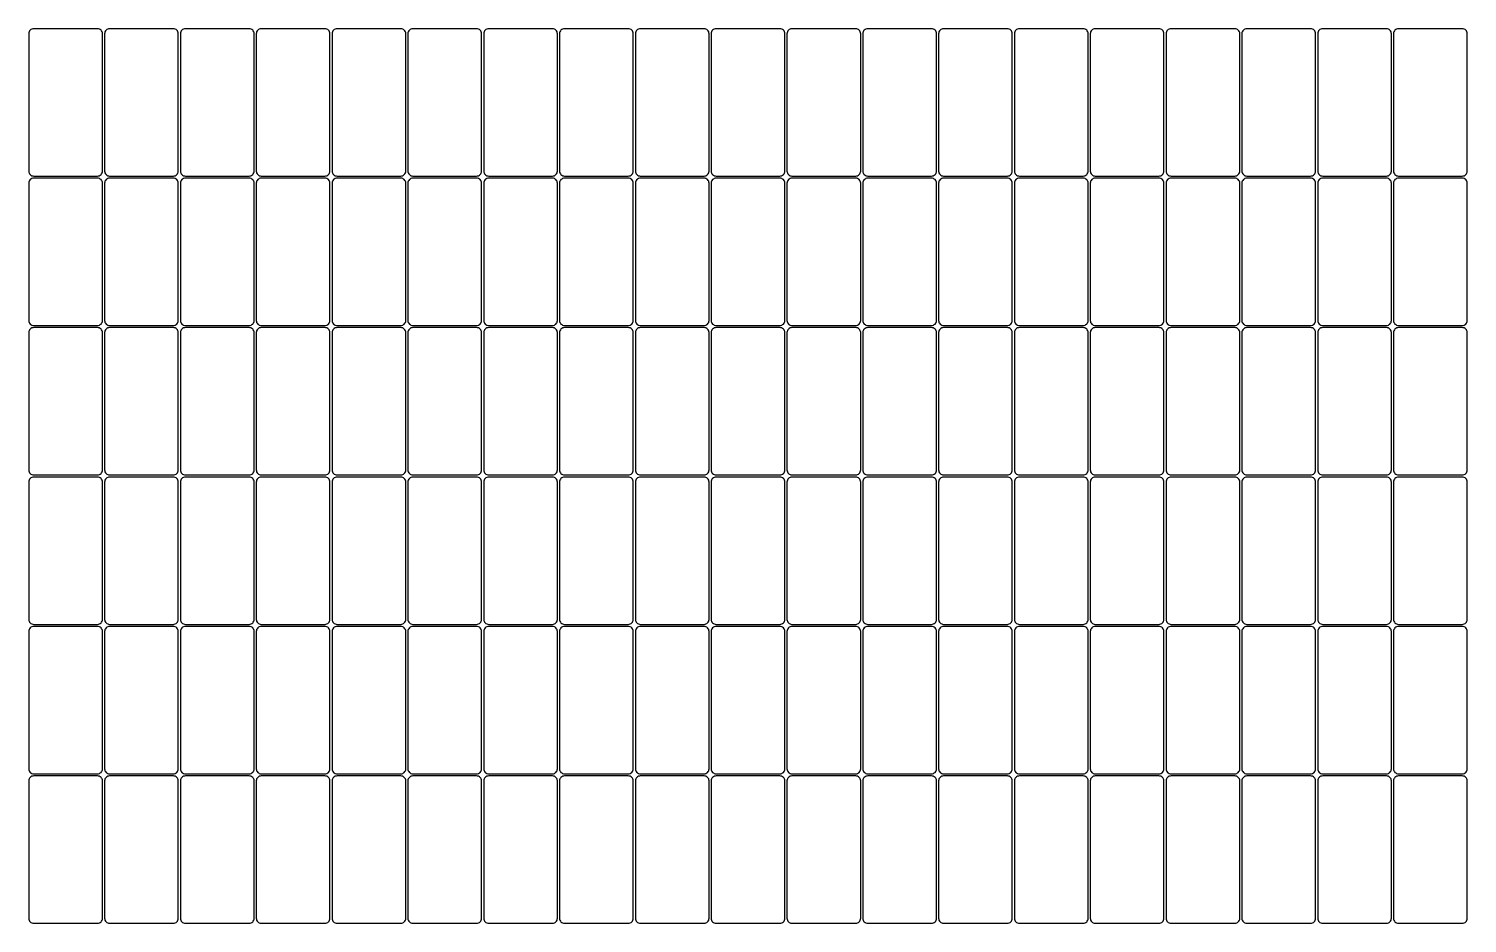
# Model space of a CAD drawing. Header units: inches. Extents: x 0.9 to 35.1, y -22.6 to -1.4.
import ezdxf

# ---------------------------------------------------------------- set-up
doc = ezdxf.new("R2010")
doc.units = ezdxf.units.IN

msp = doc.modelspace()

# ---------------------------------------------------------------- linework, layer by layer
for points in [[(2.559, -4.873, 0.414214), (2.677, -4.755), (2.677, -1.491, 0.414214), (2.559, -1.373), (1.045, -1.373, 0.414214), (0.927, -1.491), (0.927, -4.755, 0.414214), (1.045, -4.873)], [(4.359, -4.873, 0.414214), (4.477, -4.755), (4.477, -1.491, 0.414214), (4.359, -1.373), (2.845, -1.373, 0.414214), (2.727, -1.491), (2.727, -4.755, 0.414214), (2.845, -4.873)], [(6.159, -4.873, 0.414214), (6.277, -4.755), (6.277, -1.491, 0.414214), (6.159, -1.373), (4.645, -1.373, 0.414214), (4.527, -1.491), (4.527, -4.755, 0.414214), (4.645, -4.873)], [(7.959, -4.873, 0.414214), (8.077, -4.755), (8.077, -1.491, 0.414214), (7.959, -1.373), (6.445, -1.373, 0.414214), (6.327, -1.491), (6.327, -4.755, 0.414214), (6.445, -4.873)], [(9.759, -4.873, 0.414214), (9.877, -4.755), (9.877, -1.491, 0.414214), (9.759, -1.373), (8.245, -1.373, 0.414214), (8.127, -1.491), (8.127, -4.755, 0.414214), (8.245, -4.873)], [(11.559, -4.873, 0.414214), (11.677, -4.755), (11.677, -1.491, 0.414214), (11.559, -1.373), (10.045, -1.373, 0.414214), (9.927, -1.491), (9.927, -4.755, 0.414214), (10.045, -4.873)], [(13.359, -4.873, 0.414214), (13.477, -4.755), (13.477, -1.491, 0.414214), (13.359, -1.373), (11.845, -1.373, 0.414214), (11.727, -1.491), (11.727, -4.755, 0.414214), (11.845, -4.873)], [(15.159, -4.873, 0.414214), (15.277, -4.755), (15.277, -1.491, 0.414214), (15.159, -1.373), (13.645, -1.373, 0.414214), (13.527, -1.491), (13.527, -4.755, 0.414214), (13.645, -4.873)], [(16.959, -4.873, 0.414214), (17.077, -4.755), (17.077, -1.491, 0.414214), (16.959, -1.373), (15.445, -1.373, 0.414214), (15.327, -1.491), (15.327, -4.755, 0.414214), (15.445, -4.873)], [(18.759, -4.873, 0.414214), (18.877, -4.755), (18.877, -1.491, 0.414214), (18.759, -1.373), (17.245, -1.373, 0.414214), (17.127, -1.491), (17.127, -4.755, 0.414214), (17.245, -4.873)], [(20.559, -4.873, 0.414214), (20.677, -4.755), (20.677, -1.491, 0.414214), (20.559, -1.373), (19.045, -1.373, 0.414214), (18.927, -1.491), (18.927, -4.755, 0.414214), (19.045, -4.873)], [(22.359, -4.873, 0.414214), (22.477, -4.755), (22.477, -1.491, 0.414214), (22.359, -1.373), (20.845, -1.373, 0.414214), (20.727, -1.491), (20.727, -4.755, 0.414214), (20.845, -4.873)], [(24.159, -4.873, 0.414214), (24.277, -4.755), (24.277, -1.491, 0.414214), (24.159, -1.373), (22.645, -1.373, 0.414214), (22.527, -1.491), (22.527, -4.755, 0.414214), (22.645, -4.873)], [(25.959, -4.873, 0.414214), (26.077, -4.755), (26.077, -1.491, 0.414214), (25.959, -1.373), (24.445, -1.373, 0.414214), (24.327, -1.491), (24.327, -4.755, 0.414214), (24.445, -4.873)], [(27.759, -4.873, 0.414214), (27.877, -4.755), (27.877, -1.491, 0.414214), (27.759, -1.373), (26.245, -1.373, 0.414214), (26.127, -1.491), (26.127, -4.755, 0.414214), (26.245, -4.873)], [(29.559, -4.873, 0.414214), (29.677, -4.755), (29.677, -1.491, 0.414214), (29.559, -1.373), (28.045, -1.373, 0.414214), (27.927, -1.491), (27.927, -4.755, 0.414214), (28.045, -4.873)], [(31.359, -4.873, 0.414214), (31.477, -4.755), (31.477, -1.491, 0.414214), (31.359, -1.373), (29.845, -1.373, 0.414214), (29.727, -1.491), (29.727, -4.755, 0.414214), (29.845, -4.873)], [(33.159, -4.873, 0.414214), (33.277, -4.755), (33.277, -1.491, 0.414214), (33.159, -1.373), (31.645, -1.373, 0.414214), (31.527, -1.491), (31.527, -4.755, 0.414214), (31.645, -4.873)], [(34.959, -4.873, 0.414214), (35.077, -4.755), (35.077, -1.491, 0.414214), (34.959, -1.373), (33.445, -1.373, 0.414214), (33.327, -1.491), (33.327, -4.755, 0.414214), (33.445, -4.873)], [(2.559, -8.423, 0.414214), (2.677, -8.305), (2.677, -5.041, 0.414214), (2.559, -4.923), (1.045, -4.923, 0.414214), (0.927, -5.041), (0.927, -8.305, 0.414214), (1.045, -8.423)], [(4.359, -8.423, 0.414214), (4.477, -8.305), (4.477, -5.041, 0.414214), (4.359, -4.923), (2.845, -4.923, 0.414214), (2.727, -5.041), (2.727, -8.305, 0.414214), (2.845, -8.423)], [(6.159, -8.423, 0.414214), (6.277, -8.305), (6.277, -5.041, 0.414214), (6.159, -4.923), (4.645, -4.923, 0.414214), (4.527, -5.041), (4.527, -8.305, 0.414214), (4.645, -8.423)], [(7.959, -8.423, 0.414214), (8.077, -8.305), (8.077, -5.041, 0.414214), (7.959, -4.923), (6.445, -4.923, 0.414214), (6.327, -5.041), (6.327, -8.305, 0.414214), (6.445, -8.423)], [(9.759, -8.423, 0.414214), (9.877, -8.305), (9.877, -5.041, 0.414214), (9.759, -4.923), (8.245, -4.923, 0.414214), (8.127, -5.041), (8.127, -8.305, 0.414214), (8.245, -8.423)], [(11.559, -8.423, 0.414214), (11.677, -8.305), (11.677, -5.041, 0.414214), (11.559, -4.923), (10.045, -4.923, 0.414214), (9.927, -5.041), (9.927, -8.305, 0.414214), (10.045, -8.423)], [(13.359, -8.423, 0.414214), (13.477, -8.305), (13.477, -5.041, 0.414214), (13.359, -4.923), (11.845, -4.923, 0.414214), (11.727, -5.041), (11.727, -8.305, 0.414214), (11.845, -8.423)], [(15.159, -8.423, 0.414214), (15.277, -8.305), (15.277, -5.041, 0.414214), (15.159, -4.923), (13.645, -4.923, 0.414214), (13.527, -5.041), (13.527, -8.305, 0.414214), (13.645, -8.423)], [(16.959, -8.423, 0.414214), (17.077, -8.305), (17.077, -5.041, 0.414214), (16.959, -4.923), (15.445, -4.923, 0.414214), (15.327, -5.041), (15.327, -8.305, 0.414214), (15.445, -8.423)], [(18.759, -8.423, 0.414214), (18.877, -8.305), (18.877, -5.041, 0.414214), (18.759, -4.923), (17.245, -4.923, 0.414214), (17.127, -5.041), (17.127, -8.305, 0.414214), (17.245, -8.423)], [(20.559, -8.423, 0.414214), (20.677, -8.305), (20.677, -5.041, 0.414214), (20.559, -4.923), (19.045, -4.923, 0.414214), (18.927, -5.041), (18.927, -8.305, 0.414214), (19.045, -8.423)], [(22.359, -8.423, 0.414214), (22.477, -8.305), (22.477, -5.041, 0.414214), (22.359, -4.923), (20.845, -4.923, 0.414214), (20.727, -5.041), (20.727, -8.305, 0.414214), (20.845, -8.423)], [(24.159, -8.423, 0.414214), (24.277, -8.305), (24.277, -5.041, 0.414214), (24.159, -4.923), (22.645, -4.923, 0.414214), (22.527, -5.041), (22.527, -8.305, 0.414214), (22.645, -8.423)], [(25.959, -8.423, 0.414214), (26.077, -8.305), (26.077, -5.041, 0.414214), (25.959, -4.923), (24.445, -4.923, 0.414214), (24.327, -5.041), (24.327, -8.305, 0.414214), (24.445, -8.423)], [(27.759, -8.423, 0.414214), (27.877, -8.305), (27.877, -5.041, 0.414214), (27.759, -4.923), (26.245, -4.923, 0.414214), (26.127, -5.041), (26.127, -8.305, 0.414214), (26.245, -8.423)], [(29.559, -8.423, 0.414214), (29.677, -8.305), (29.677, -5.041, 0.414214), (29.559, -4.923), (28.045, -4.923, 0.414214), (27.927, -5.041), (27.927, -8.305, 0.414214), (28.045, -8.423)], [(31.359, -8.423, 0.414214), (31.477, -8.305), (31.477, -5.041, 0.414214), (31.359, -4.923), (29.845, -4.923, 0.414214), (29.727, -5.041), (29.727, -8.305, 0.414214), (29.845, -8.423)], [(33.159, -8.423, 0.414214), (33.277, -8.305), (33.277, -5.041, 0.414214), (33.159, -4.923), (31.645, -4.923, 0.414214), (31.527, -5.041), (31.527, -8.305, 0.414214), (31.645, -8.423)], [(34.959, -8.423, 0.414214), (35.077, -8.305), (35.077, -5.041, 0.414214), (34.959, -4.923), (33.445, -4.923, 0.414214), (33.327, -5.041), (33.327, -8.305, 0.414214), (33.445, -8.423)], [(2.559, -11.973, 0.414214), (2.677, -11.855), (2.677, -8.591, 0.414214), (2.559, -8.473), (1.045, -8.473, 0.414214), (0.927, -8.591), (0.927, -11.855, 0.414214), (1.045, -11.973)], [(4.359, -11.973, 0.414214), (4.477, -11.855), (4.477, -8.591, 0.414214), (4.359, -8.473), (2.845, -8.473, 0.414214), (2.727, -8.591), (2.727, -11.855, 0.414214), (2.845, -11.973)], [(6.159, -11.973, 0.414214), (6.277, -11.855), (6.277, -8.591, 0.414214), (6.159, -8.473), (4.645, -8.473, 0.414214), (4.527, -8.591), (4.527, -11.855, 0.414214), (4.645, -11.973)], [(7.959, -11.973, 0.414214), (8.077, -11.855), (8.077, -8.591, 0.414214), (7.959, -8.473), (6.445, -8.473, 0.414214), (6.327, -8.591), (6.327, -11.855, 0.414214), (6.445, -11.973)], [(9.759, -11.973, 0.414214), (9.877, -11.855), (9.877, -8.591, 0.414214), (9.759, -8.473), (8.245, -8.473, 0.414214), (8.127, -8.591), (8.127, -11.855, 0.414214), (8.245, -11.973)], [(11.559, -11.973, 0.414214), (11.677, -11.855), (11.677, -8.591, 0.414214), (11.559, -8.473), (10.045, -8.473, 0.414214), (9.927, -8.591), (9.927, -11.855, 0.414214), (10.045, -11.973)], [(13.359, -11.973, 0.414214), (13.477, -11.855), (13.477, -8.591, 0.414214), (13.359, -8.473), (11.845, -8.473, 0.414214), (11.727, -8.591), (11.727, -11.855, 0.414214), (11.845, -11.973)], [(15.159, -11.973, 0.414214), (15.277, -11.855), (15.277, -8.591, 0.414214), (15.159, -8.473), (13.645, -8.473, 0.414214), (13.527, -8.591), (13.527, -11.855, 0.414214), (13.645, -11.973)], [(16.959, -11.973, 0.414214), (17.077, -11.855), (17.077, -8.591, 0.414214), (16.959, -8.473), (15.445, -8.473, 0.414214), (15.327, -8.591), (15.327, -11.855, 0.414214), (15.445, -11.973)], [(18.759, -11.973, 0.414214), (18.877, -11.855), (18.877, -8.591, 0.414214), (18.759, -8.473), (17.245, -8.473, 0.414214), (17.127, -8.591), (17.127, -11.855, 0.414214), (17.245, -11.973)], [(20.559, -11.973, 0.414214), (20.677, -11.855), (20.677, -8.591, 0.414214), (20.559, -8.473), (19.045, -8.473, 0.414214), (18.927, -8.591), (18.927, -11.855, 0.414214), (19.045, -11.973)], [(22.359, -11.973, 0.414214), (22.477, -11.855), (22.477, -8.591, 0.414214), (22.359, -8.473), (20.845, -8.473, 0.414214), (20.727, -8.591), (20.727, -11.855, 0.414214), (20.845, -11.973)], [(24.159, -11.973, 0.414214), (24.277, -11.855), (24.277, -8.591, 0.414214), (24.159, -8.473), (22.645, -8.473, 0.414214), (22.527, -8.591), (22.527, -11.855, 0.414214), (22.645, -11.973)], [(25.959, -11.973, 0.414214), (26.077, -11.855), (26.077, -8.591, 0.414214), (25.959, -8.473), (24.445, -8.473, 0.414214), (24.327, -8.591), (24.327, -11.855, 0.414214), (24.445, -11.973)], [(27.759, -11.973, 0.414214), (27.877, -11.855), (27.877, -8.591, 0.414214), (27.759, -8.473), (26.245, -8.473, 0.414214), (26.127, -8.591), (26.127, -11.855, 0.414214), (26.245, -11.973)], [(29.559, -11.973, 0.414214), (29.677, -11.855), (29.677, -8.591, 0.414214), (29.559, -8.473), (28.045, -8.473, 0.414214), (27.927, -8.591), (27.927, -11.855, 0.414214), (28.045, -11.973)], [(31.359, -11.973, 0.414214), (31.477, -11.855), (31.477, -8.591, 0.414214), (31.359, -8.473), (29.845, -8.473, 0.414214), (29.727, -8.591), (29.727, -11.855, 0.414214), (29.845, -11.973)], [(33.159, -11.973, 0.414214), (33.277, -11.855), (33.277, -8.591, 0.414214), (33.159, -8.473), (31.645, -8.473, 0.414214), (31.527, -8.591), (31.527, -11.855, 0.414214), (31.645, -11.973)], [(34.959, -11.973, 0.414214), (35.077, -11.855), (35.077, -8.591, 0.414214), (34.959, -8.473), (33.445, -8.473, 0.414214), (33.327, -8.591), (33.327, -11.855, 0.414214), (33.445, -11.973)], [(2.559, -15.523, 0.414214), (2.677, -15.405), (2.677, -12.141, 0.414214), (2.559, -12.023), (1.045, -12.023, 0.414214), (0.927, -12.141), (0.927, -15.405, 0.414214), (1.045, -15.523)], [(4.359, -15.523, 0.414214), (4.477, -15.405), (4.477, -12.141, 0.414214), (4.359, -12.023), (2.845, -12.023, 0.414214), (2.727, -12.141), (2.727, -15.405, 0.414214), (2.845, -15.523)], [(6.159, -15.523, 0.414214), (6.277, -15.405), (6.277, -12.141, 0.414214), (6.159, -12.023), (4.645, -12.023, 0.414214), (4.527, -12.141), (4.527, -15.405, 0.414214), (4.645, -15.523)], [(7.959, -15.523, 0.414214), (8.077, -15.405), (8.077, -12.141, 0.414214), (7.959, -12.023), (6.445, -12.023, 0.414214), (6.327, -12.141), (6.327, -15.405, 0.414214), (6.445, -15.523)], [(9.759, -15.523, 0.414214), (9.877, -15.405), (9.877, -12.141, 0.414214), (9.759, -12.023), (8.245, -12.023, 0.414214), (8.127, -12.141), (8.127, -15.405, 0.414214), (8.245, -15.523)], [(11.559, -15.523, 0.414214), (11.677, -15.405), (11.677, -12.141, 0.414214), (11.559, -12.023), (10.045, -12.023, 0.414214), (9.927, -12.141), (9.927, -15.405, 0.414214), (10.045, -15.523)], [(13.359, -15.523, 0.414214), (13.477, -15.405), (13.477, -12.141, 0.414214), (13.359, -12.023), (11.845, -12.023, 0.414214), (11.727, -12.141), (11.727, -15.405, 0.414214), (11.845, -15.523)], [(15.159, -15.523, 0.414214), (15.277, -15.405), (15.277, -12.141, 0.414214), (15.159, -12.023), (13.645, -12.023, 0.414214), (13.527, -12.141), (13.527, -15.405, 0.414214), (13.645, -15.523)], [(16.959, -15.523, 0.414214), (17.077, -15.405), (17.077, -12.141, 0.414214), (16.959, -12.023), (15.445, -12.023, 0.414214), (15.327, -12.141), (15.327, -15.405, 0.414214), (15.445, -15.523)], [(18.759, -15.523, 0.414214), (18.877, -15.405), (18.877, -12.141, 0.414214), (18.759, -12.023), (17.245, -12.023, 0.414214), (17.127, -12.141), (17.127, -15.405, 0.414214), (17.245, -15.523)], [(20.559, -15.523, 0.414214), (20.677, -15.405), (20.677, -12.141, 0.414214), (20.559, -12.023), (19.045, -12.023, 0.414214), (18.927, -12.141), (18.927, -15.405, 0.414214), (19.045, -15.523)], [(22.359, -15.523, 0.414214), (22.477, -15.405), (22.477, -12.141, 0.414214), (22.359, -12.023), (20.845, -12.023, 0.414214), (20.727, -12.141), (20.727, -15.405, 0.414214), (20.845, -15.523)], [(24.159, -15.523, 0.414214), (24.277, -15.405), (24.277, -12.141, 0.414214), (24.159, -12.023), (22.645, -12.023, 0.414214), (22.527, -12.141), (22.527, -15.405, 0.414214), (22.645, -15.523)], [(25.959, -15.523, 0.414214), (26.077, -15.405), (26.077, -12.141, 0.414214), (25.959, -12.023), (24.445, -12.023, 0.414214), (24.327, -12.141), (24.327, -15.405, 0.414214), (24.445, -15.523)], [(27.759, -15.523, 0.414214), (27.877, -15.405), (27.877, -12.141, 0.414214), (27.759, -12.023), (26.245, -12.023, 0.414214), (26.127, -12.141), (26.127, -15.405, 0.414214), (26.245, -15.523)], [(29.559, -15.523, 0.414214), (29.677, -15.405), (29.677, -12.141, 0.414214), (29.559, -12.023), (28.045, -12.023, 0.414214), (27.927, -12.141), (27.927, -15.405, 0.414214), (28.045, -15.523)], [(31.359, -15.523, 0.414214), (31.477, -15.405), (31.477, -12.141, 0.414214), (31.359, -12.023), (29.845, -12.023, 0.414214), (29.727, -12.141), (29.727, -15.405, 0.414214), (29.845, -15.523)], [(33.159, -15.523, 0.414214), (33.277, -15.405), (33.277, -12.141, 0.414214), (33.159, -12.023), (31.645, -12.023, 0.414214), (31.527, -12.141), (31.527, -15.405, 0.414214), (31.645, -15.523)], [(34.959, -15.523, 0.414214), (35.077, -15.405), (35.077, -12.141, 0.414214), (34.959, -12.023), (33.445, -12.023, 0.414214), (33.327, -12.141), (33.327, -15.405, 0.414214), (33.445, -15.523)], [(2.559, -19.073, 0.414214), (2.677, -18.955), (2.677, -15.691, 0.414214), (2.559, -15.573), (1.045, -15.573, 0.414214), (0.927, -15.691), (0.927, -18.955, 0.414214), (1.045, -19.073)], [(4.359, -19.073, 0.414214), (4.477, -18.955), (4.477, -15.691, 0.414214), (4.359, -15.573), (2.845, -15.573, 0.414214), (2.727, -15.691), (2.727, -18.955, 0.414214), (2.845, -19.073)], [(6.159, -19.073, 0.414214), (6.277, -18.955), (6.277, -15.691, 0.414214), (6.159, -15.573), (4.645, -15.573, 0.414214), (4.527, -15.691), (4.527, -18.955, 0.414214), (4.645, -19.073)], [(7.959, -19.073, 0.414214), (8.077, -18.955), (8.077, -15.691, 0.414214), (7.959, -15.573), (6.445, -15.573, 0.414214), (6.327, -15.691), (6.327, -18.955, 0.414214), (6.445, -19.073)], [(9.759, -19.073, 0.414214), (9.877, -18.955), (9.877, -15.691, 0.414214), (9.759, -15.573), (8.245, -15.573, 0.414214), (8.127, -15.691), (8.127, -18.955, 0.414214), (8.245, -19.073)], [(11.559, -19.073, 0.414214), (11.677, -18.955), (11.677, -15.691, 0.414214), (11.559, -15.573), (10.045, -15.573, 0.414214), (9.927, -15.691), (9.927, -18.955, 0.414214), (10.045, -19.073)], [(13.359, -19.073, 0.414214), (13.477, -18.955), (13.477, -15.691, 0.414214), (13.359, -15.573), (11.845, -15.573, 0.414214), (11.727, -15.691), (11.727, -18.955, 0.414214), (11.845, -19.073)], [(15.159, -19.073, 0.414214), (15.277, -18.955), (15.277, -15.691, 0.414214), (15.159, -15.573), (13.645, -15.573, 0.414214), (13.527, -15.691), (13.527, -18.955, 0.414214), (13.645, -19.073)], [(16.959, -19.073, 0.414214), (17.077, -18.955), (17.077, -15.691, 0.414214), (16.959, -15.573), (15.445, -15.573, 0.414214), (15.327, -15.691), (15.327, -18.955, 0.414214), (15.445, -19.073)], [(18.759, -19.073, 0.414214), (18.877, -18.955), (18.877, -15.691, 0.414214), (18.759, -15.573), (17.245, -15.573, 0.414214), (17.127, -15.691), (17.127, -18.955, 0.414214), (17.245, -19.073)], [(20.559, -19.073, 0.414214), (20.677, -18.955), (20.677, -15.691, 0.414214), (20.559, -15.573), (19.045, -15.573, 0.414214), (18.927, -15.691), (18.927, -18.955, 0.414214), (19.045, -19.073)], [(22.359, -19.073, 0.414214), (22.477, -18.955), (22.477, -15.691, 0.414214), (22.359, -15.573), (20.845, -15.573, 0.414214), (20.727, -15.691), (20.727, -18.955, 0.414214), (20.845, -19.073)], [(24.159, -19.073, 0.414214), (24.277, -18.955), (24.277, -15.691, 0.414214), (24.159, -15.573), (22.645, -15.573, 0.414214), (22.527, -15.691), (22.527, -18.955, 0.414214), (22.645, -19.073)], [(25.959, -19.073, 0.414214), (26.077, -18.955), (26.077, -15.691, 0.414214), (25.959, -15.573), (24.445, -15.573, 0.414214), (24.327, -15.691), (24.327, -18.955, 0.414214), (24.445, -19.073)], [(27.759, -19.073, 0.414214), (27.877, -18.955), (27.877, -15.691, 0.414214), (27.759, -15.573), (26.245, -15.573, 0.414214), (26.127, -15.691), (26.127, -18.955, 0.414214), (26.245, -19.073)], [(29.559, -19.073, 0.414214), (29.677, -18.955), (29.677, -15.691, 0.414214), (29.559, -15.573), (28.045, -15.573, 0.414214), (27.927, -15.691), (27.927, -18.955, 0.414214), (28.045, -19.073)], [(31.359, -19.073, 0.414214), (31.477, -18.955), (31.477, -15.691, 0.414214), (31.359, -15.573), (29.845, -15.573, 0.414214), (29.727, -15.691), (29.727, -18.955, 0.414214), (29.845, -19.073)], [(33.159, -19.073, 0.414214), (33.277, -18.955), (33.277, -15.691, 0.414214), (33.159, -15.573), (31.645, -15.573, 0.414214), (31.527, -15.691), (31.527, -18.955, 0.414214), (31.645, -19.073)], [(34.959, -19.073, 0.414214), (35.077, -18.955), (35.077, -15.691, 0.414214), (34.959, -15.573), (33.445, -15.573, 0.414214), (33.327, -15.691), (33.327, -18.955, 0.414214), (33.445, -19.073)], [(2.559, -22.623, 0.414214), (2.677, -22.505), (2.677, -19.241, 0.414214), (2.559, -19.123), (1.045, -19.123, 0.414214), (0.927, -19.241), (0.927, -22.505, 0.414214), (1.045, -22.623)], [(4.359, -22.623, 0.414214), (4.477, -22.505), (4.477, -19.241, 0.414214), (4.359, -19.123), (2.845, -19.123, 0.414214), (2.727, -19.241), (2.727, -22.505, 0.414214), (2.845, -22.623)], [(6.159, -22.623, 0.414214), (6.277, -22.505), (6.277, -19.241, 0.414214), (6.159, -19.123), (4.645, -19.123, 0.414214), (4.527, -19.241), (4.527, -22.505, 0.414214), (4.645, -22.623)], [(7.959, -22.623, 0.414214), (8.077, -22.505), (8.077, -19.241, 0.414214), (7.959, -19.123), (6.445, -19.123, 0.414214), (6.327, -19.241), (6.327, -22.505, 0.414214), (6.445, -22.623)], [(9.759, -22.623, 0.414214), (9.877, -22.505), (9.877, -19.241, 0.414214), (9.759, -19.123), (8.245, -19.123, 0.414214), (8.127, -19.241), (8.127, -22.505, 0.414214), (8.245, -22.623)], [(11.559, -22.623, 0.414214), (11.677, -22.505), (11.677, -19.241, 0.414214), (11.559, -19.123), (10.045, -19.123, 0.414214), (9.927, -19.241), (9.927, -22.505, 0.414214), (10.045, -22.623)], [(13.359, -22.623, 0.414214), (13.477, -22.505), (13.477, -19.241, 0.414214), (13.359, -19.123), (11.845, -19.123, 0.414214), (11.727, -19.241), (11.727, -22.505, 0.414214), (11.845, -22.623)], [(15.159, -22.623, 0.414214), (15.277, -22.505), (15.277, -19.241, 0.414214), (15.159, -19.123), (13.645, -19.123, 0.414214), (13.527, -19.241), (13.527, -22.505, 0.414214), (13.645, -22.623)], [(16.959, -22.623, 0.414214), (17.077, -22.505), (17.077, -19.241, 0.414214), (16.959, -19.123), (15.445, -19.123, 0.414214), (15.327, -19.241), (15.327, -22.505, 0.414214), (15.445, -22.623)], [(18.759, -22.623, 0.414214), (18.877, -22.505), (18.877, -19.241, 0.414214), (18.759, -19.123), (17.245, -19.123, 0.414214), (17.127, -19.241), (17.127, -22.505, 0.414214), (17.245, -22.623)], [(20.559, -22.623, 0.414214), (20.677, -22.505), (20.677, -19.241, 0.414214), (20.559, -19.123), (19.045, -19.123, 0.414214), (18.927, -19.241), (18.927, -22.505, 0.414214), (19.045, -22.623)], [(22.359, -22.623, 0.414214), (22.477, -22.505), (22.477, -19.241, 0.414214), (22.359, -19.123), (20.845, -19.123, 0.414214), (20.727, -19.241), (20.727, -22.505, 0.414214), (20.845, -22.623)], [(24.159, -22.623, 0.414214), (24.277, -22.505), (24.277, -19.241, 0.414214), (24.159, -19.123), (22.645, -19.123, 0.414214), (22.527, -19.241), (22.527, -22.505, 0.414214), (22.645, -22.623)], [(25.959, -22.623, 0.414214), (26.077, -22.505), (26.077, -19.241, 0.414214), (25.959, -19.123), (24.445, -19.123, 0.414214), (24.327, -19.241), (24.327, -22.505, 0.414214), (24.445, -22.623)], [(27.759, -22.623, 0.414214), (27.877, -22.505), (27.877, -19.241, 0.414214), (27.759, -19.123), (26.245, -19.123, 0.414214), (26.127, -19.241), (26.127, -22.505, 0.414214), (26.245, -22.623)], [(29.559, -22.623, 0.414214), (29.677, -22.505), (29.677, -19.241, 0.414214), (29.559, -19.123), (28.045, -19.123, 0.414214), (27.927, -19.241), (27.927, -22.505, 0.414214), (28.045, -22.623)], [(31.359, -22.623, 0.414214), (31.477, -22.505), (31.477, -19.241, 0.414214), (31.359, -19.123), (29.845, -19.123, 0.414214), (29.727, -19.241), (29.727, -22.505, 0.414214), (29.845, -22.623)], [(33.159, -22.623, 0.414214), (33.277, -22.505), (33.277, -19.241, 0.414214), (33.159, -19.123), (31.645, -19.123, 0.414214), (31.527, -19.241), (31.527, -22.505, 0.414214), (31.645, -22.623)], [(34.959, -22.623, 0.414214), (35.077, -22.505), (35.077, -19.241, 0.414214), (34.959, -19.123), (33.445, -19.123, 0.414214), (33.327, -19.241), (33.327, -22.505, 0.414214), (33.445, -22.623)]]:
    msp.add_lwpolyline(points, format="xyb", close=True)

doc.saveas('drawing.dxf')
